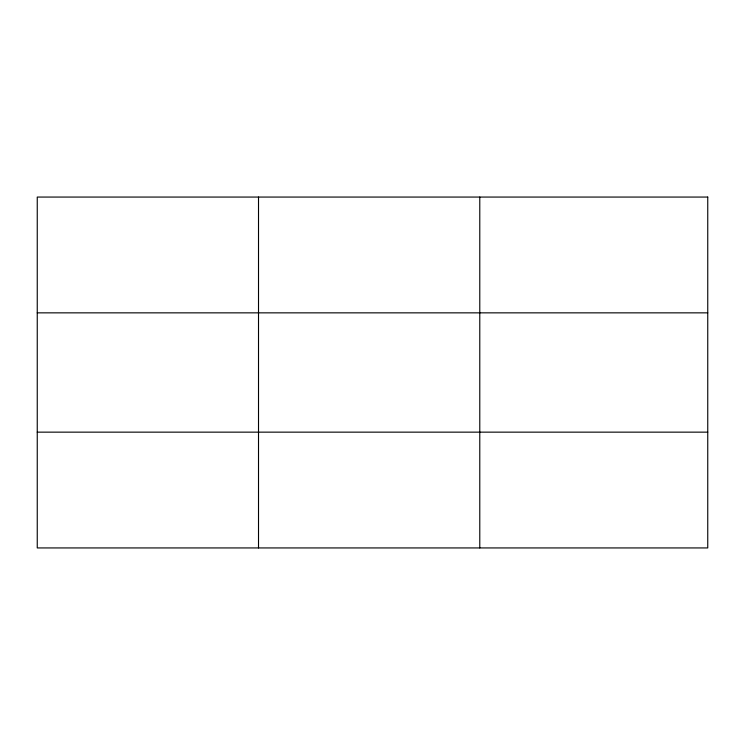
<?xml version="1.0" encoding="UTF-8"?>
<svg xmlns="http://www.w3.org/2000/svg" width="745" height="745" viewBox="0 0 745 745"><rect width="100%" height="100%" fill="white"/><g stroke="black" fill="none" stroke-linecap="round" stroke-linejoin="round"><path stroke-width="1.12" d="M258.515 197.062L258.515 547.938M479.78 197.062L479.78 547.938M37.25 312.853L707.75 312.853M37.25 432.147L707.75 432.147M707.75 197.062L707.75 547.938L37.25 547.938L37.25 197.062L707.75 197.062"/></g></svg>
